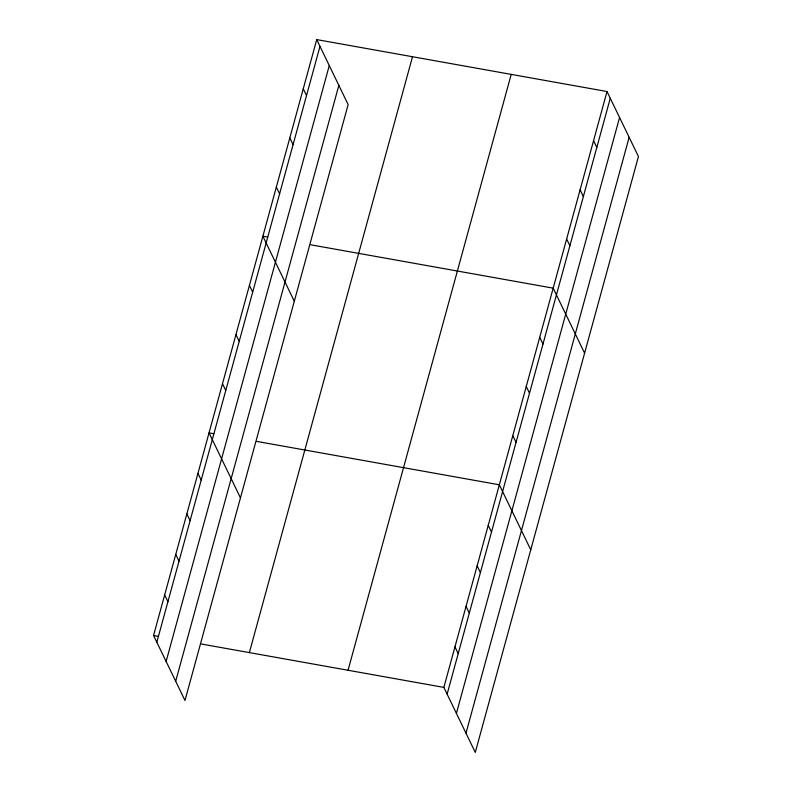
<?xml version="1.0" encoding="UTF-8"?>
<svg xmlns="http://www.w3.org/2000/svg" width="792" height="792" viewBox="0 0 792 792"><rect width="100%" height="100%" fill="white"/><g stroke="black" fill="none" stroke-linecap="round" stroke-linejoin="round"><path stroke-width="1.19" d="M316.721 39.6L348.143 104.603L184.981 700.474L153.559 635.471L316.721 39.6L607.019 91.526L638.441 156.529L475.279 752.4L443.857 687.397L607.019 91.526M156.826 642.223L319.988 46.352M166.122 661.449L329.274 65.578M175.695 681.249L338.847 85.378M249.361 652.608L412.513 56.737M348.054 670.26L511.216 74.389M447.114 694.148L610.276 98.267M456.41 713.364L619.572 117.493M465.983 733.174L629.145 137.303M267.666 237.095L262.875 236.234L294.307 301.247M310.781 244.807L553.172 288.159L584.595 353.163M213.82 433.729L209.038 432.877L240.461 497.881M256.935 441.441L499.326 484.793L530.759 549.806M153.559 635.471L158.35 636.332M201.455 644.035L443.857 687.397M593.554 140.679L596.812 147.431M580.091 189.842L583.357 196.594M566.636 238.996L569.894 245.748M539.708 337.323L542.975 344.065M526.254 386.476L529.511 393.228M512.79 435.64L516.057 442.391M303.257 88.763L306.524 95.505M488.238 525.314L491.495 532.066M289.803 137.917L293.06 144.669M477.14 565.834L480.397 572.586M276.339 187.08L279.606 193.832M466.043 606.355L469.31 613.107M454.954 646.876L458.212 653.628M249.421 285.397L252.678 292.149M235.957 334.561L239.224 341.303M222.493 383.714L225.76 390.466M197.941 473.398L201.208 480.15M186.843 513.919L190.11 520.661M175.755 554.43L179.012 561.182M164.657 594.95L167.924 601.702"/></g></svg>
